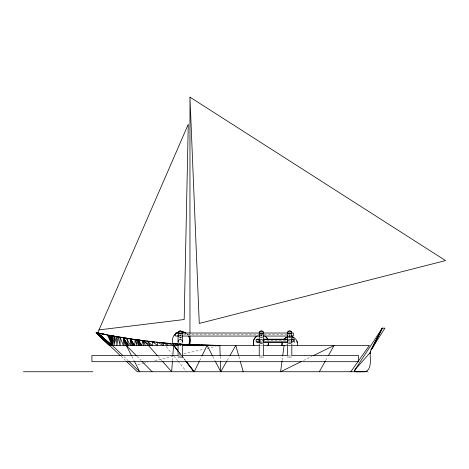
<?xml version="1.0" encoding="UTF-8"?>
<svg xmlns="http://www.w3.org/2000/svg" width="469" height="469" viewBox="0 0 469 469"><rect width="100%" height="100%" fill="white"/><g stroke="black" fill="none" stroke-linecap="round" stroke-linejoin="round"><path stroke-width="0.35" stroke-dasharray="2.35 1.76" d="M172.457 360.778L172.774 356.399M282.103 360.368L282.672 356.106M199.712 360.561L201.641 356.622M325.65 360.468L327.761 356.716M227.178 360.468L229.329 356.716M303.437 360.514L311.914 356.346M137.751 364.577L142.717 363.422M143.426 363.252L147.682 362.261M154.782 360.608L172.522 356.475M178.888 354.992L183.121 354.007M183.83 353.843L204.308 349.071M207.134 348.408L215.605 346.439M183.619 334.538L259.797 334.538M260.524 334.538L263.443 334.538M264.17 334.538L288.236 334.538M288.968 334.538L290.428 334.538M179.222 336.05L181.421 336.05M260.524 336.05L262.71 336.05M288.236 336.05L290.428 336.05M257.821 340.734L262.2 340.734M262.71 340.734L286.999 340.734M287.509 340.734L290.428 340.734M260.524 341.907L262.71 341.907M288.236 341.907L290.428 341.907M260.33 342.282L262.523 342.282M288.523 342.282L290.716 342.282M178.859 345.448L181.902 345.448M259.967 345.448L262.968 345.448M288.371 345.448L290.633 345.448M288.242 345.618L291.056 345.618M179.058 355.49L181.99 355.49M260.348 355.49L262.546 355.49M288.177 355.49L291.108 355.49M179.498 344.099L181.99 344.346M179.609 344.41L181.644 344.539M179.164 343.994L181.995 344.182M181.644 344.498L179.609 344.234L181.661 344.393M179.586 344.211L182.318 344.586M179.498 344.733L180.776 345.448L180.776 344.176M121.125 356.358L125.522 360.532M123.892 356.569L128.113 360.614M136.93 356.27L140.981 360.397M158.076 356.399L161.957 360.778M166.173 346.573L171.654 353.327M173.94 356.141L177.563 360.597M178.015 361.153L186.152 371.178M179.187 352.307L185.384 360.303M178.882 352.307L181.544 355.736M181.99 356.305L185.091 360.303M179.117 352.307L181.732 355.736M182.171 356.305L185.226 360.303M212.762 356.346L215.089 360.837M131.865 356.346L134.157 360.837M238.903 356.516L240.081 360.667M220.213 356.399L220.366 360.778M260.518 340.605L260.518 343.085M189.963 333.981L189.963 335.446M180.272 333.307L180.272 341.672M181.368 343.437A2.193 2.193 0 0 1 179.176 343.437M181.368 337.053A2.193 2.157 0 0 1 179.176 337.053M181.368 335.194A2.193 2.181 0 0 1 179.176 335.194M181.368 334.989A2.193 2.193 0 0 1 179.176 334.989M181.82 337.018A2.193 2.111 0 0 1 178.724 337.018M181.368 343.513A2.193 2.122 0 0 1 179.176 343.513M262.523 343.437A2.193 2.193 0 0 1 260.33 343.437M261.995 335.206A2.193 2.193 0 0 1 260.33 334.989M262.523 337.352A2.193 2.111 0 0 1 260.33 337.352M261.995 335.411A2.193 2.181 0 0 1 260.33 335.194M262.523 343.513A2.193 2.122 0 0 1 260.33 343.513M262.523 337.053A2.193 2.157 0 0 1 260.33 337.053M290.188 335.411A2.193 2.181 0 0 1 289.051 335.411M290.188 335.206A2.193 2.193 0 0 1 289.051 335.206M290.716 337.352A2.193 2.111 0 0 1 288.523 337.352M290.716 343.437A2.193 2.193 0 0 1 288.523 343.437M290.716 343.513A2.193 2.122 0 0 1 288.523 343.513M290.716 337.053A2.193 2.157 0 0 1 288.523 337.053M262.177 335.089A7.604 7.598 0 0 0 260.94 334.983L260.852 334.983A7.604 7.598 0 0 1 262.089 335.089M288.259 336.724A7.826 7.815 59.3 0 1 291.026 336.625M288.529 336.795A7.826 7.815 59.3 0 1 290.745 336.795M186.873 333.992A8.671 8.641 -90 0 1 187.864 335.059M187.342 333.992A8.671 8.641 -90 0 1 188.333 335.059M259.31 357.009L263.619 357.038L259.31 357.009M287.503 357.009L291.812 357.038L287.503 357.009"/><path stroke-width="0.7" d="M96.221 332.685L109.588 345.448L178.22 345.448L178.22 344.023C154.061 342.347 130.001 339.234 106.211 334.69L97.722 332.99L112.284 345.448L112.548 335.851L113.609 336.115L113.299 335.986L112.284 345.448L122.837 355.561M362.824 371.735C372.38 372.345 370.141 359.084 370.129 353.597L370.147 353.057M172.404 361.511L171.666 371.735L162.444 361.329M172.827 355.672L173.565 345.448L178.443 351.732M282.01 361.077L280.603 371.735L301.479 361.476M282.766 355.396L284.079 345.448M370.979 350.026L384.914 328.165L382.223 328.165L370.979 350.026L370.199 352.524L354.998 369.713L354.711 370.533L354.957 371.342L355.842 371.847L364.829 371.683M146.51 341.215L142.934 340.535L141.632 345.448L138.689 339.984L142.558 340.711M120.211 355.508L96.11 332.662L107.407 334.913L112.284 345.448L114.846 336.273L120.093 337.311M116.353 336.648L118.041 336.947M372.509 348.08L382.223 328.165L354.998 369.713L354.793 370.815L355.443 371.735M199.389 361.218L194.236 371.735L186.269 361.447M201.963 355.965L207.116 345.448L195.057 345.125M372.151 348.408L382.223 328.165L371.231 349.587M371.817 348.772L382.223 328.165L371.512 349.165M172.844 343.965L173.032 343.619A8.671 8.641 -90 0 1 175.564 333.723M319.319 371.735L325.298 361.095M328.464 355.461L334.098 345.448L313.222 355.707M215.423 361.476L220.735 371.735L226.82 361.095M230.044 355.461L235.772 345.448L238.709 355.824M350.83 371.735L369.39 345.448L291.231 345.448M217.727 345.94L219.844 345.448L220.19 355.672M98.982 329.906L184.176 319.524L188.274 124.291L97.652 332.972L111.176 345.448L97.241 332.89L110.848 345.448L97.048 332.849L96.092 332.662L106.457 334.737M108.521 335.13L112.284 345.448L112.238 335.851L108.849 335.177M106 334.649L104.681 334.379M207.896 345.342L212.697 345.448L211.419 345.372M215.16 345.407L216.174 345.377L212.697 345.307M178.49 336.05L175.558 336.05L175.558 333.025L293.342 333.025L293.342 336.05L291.155 336.05M182.154 336.05L259.797 336.05M263.443 336.05L287.509 336.05M259.281 339.193L257.094 339.193L257.094 339.861M263.66 339.193L287.726 339.193M291.372 339.193L294.292 339.193L294.292 342.282M259.797 339.568L256.15 339.568L256.15 341.907L259.797 341.907M263.443 339.568L287.509 339.568M291.155 339.568L293.342 339.568L293.342 341.907L291.155 341.907M263.443 341.907L287.509 341.907M259.685 342.282L257.094 342.282L257.094 341.614M263.244 342.282L287.802 342.282M173.501 343.619L173.032 343.619L173.876 345.448L178.243 351.164M182.083 344.252L189.077 344.645A8.671 8.641 -90 0 0 189.13 336.273M182.083 345.448L259.709 345.448M263.056 345.448L287.819 345.448M178.326 355.49L91.906 355.49L91.906 361.693L358.48 361.693L358.48 355.49L291.841 355.49M181.99 355.49L259.615 355.49M263.279 355.49L287.444 355.49M178.079 357.038L182.464 357.038M23.45 371.735L92.768 371.735M367.931 371.735L137.341 371.735L126.583 361.54M105.683 334.567L106.053 334.661M182.236 344.228L188.608 344.645L192.923 345.448L192.923 344.832L216.502 345.419M217.839 345.43L219.844 345.448L188.608 344.645A8.671 8.641 -90 0 0 188.661 336.273M188.731 344.891L189.963 344.95L189.963 336.173M178.695 343.994L173.032 343.619L177.581 345.448L177.581 343.97L178.22 345.448M182.083 344.598L184.692 345.448L184.692 344.41L188.608 345.448L188.608 344.645L192.906 344.967M166.079 343.402L169.989 343.543M192.923 344.832L196.951 345.448L196.951 345.002L200.04 345.272M188.96 344.785L191.094 344.973M156.628 342.487L157.977 342.622M161.354 342.968L162.702 343.109M196.951 345.002L201.16 345.448L201.16 345.084L209.233 345.243M147.94 341.491L149.271 341.649M151.933 341.971L153.263 342.13M188.608 344.645L191.17 344.955M137.106 340.054L138.449 340.236M140.383 340.506L142.142 340.752L138.689 339.984L138.689 345.448L136.884 339.749L142.142 340.752M129.057 338.823L118.721 337.064M130.4 339.034L132.41 339.351M133.747 339.562L139.123 340.289M160.111 342.657L157.502 342.241L157.502 345.448L152.337 341.661L152.337 345.448L147.178 341.086L150.549 341.649M161.418 342.862L162.725 343.074M158.651 342.692L157.502 342.241L163.376 345.448L163.376 342.798L168.107 343.572M155.145 342.118L152.337 341.661L153.926 342.212M156.546 342.352L157.947 342.581M151.903 341.872L153.252 342.1M103.28 334.104L102.471 333.94M100.636 333.57L100.993 333.647M102.265 333.899L102.037 333.852M104.012 334.25L104.54 334.356M113.299 335.986L114.846 336.273L113.932 345.448L116.394 336.554L116.898 345.448L118.041 336.824L120.093 345.448L120.093 337.164L126.624 338.237L130.4 345.448L130.4 338.794L135.09 339.773M129.766 338.899L126.624 338.237L128.565 345.448L123.359 337.703L123.359 345.448L120.093 337.164M137.464 339.884L139.211 340.289M112.091 335.769L112.548 335.851M108.761 335.177L112.284 345.448L111.64 335.734M143.749 345.448L142.934 340.535L144.499 341.074M163.376 342.798L167.849 345.448L167.849 343.22L173.876 345.448L178.302 351.164M189.963 97.153L445.55 260.588L199.272 323.428L189.963 97.153L189.963 333.254M145.413 345.448L142.934 340.535L150.356 345.448L147.178 341.086M97.98 333.037L111.903 345.448L97.652 332.972L111.528 345.448M142.934 340.535L148.374 345.448L157.59 355.854M97.048 332.849L110.543 345.448L96.678 332.779L110.051 345.448L96.514 332.744L109.629 345.448L96.356 332.714L109.588 345.448M109.863 345.448L96.514 332.744L109.723 345.448M128.641 361.118L139.727 371.735L134.486 361.476M127.756 345.448L123.359 337.703L126.296 345.448L136.426 355.754M141.996 361.423L152.126 371.735M185.976 361.447L193.961 371.735L186.099 361.447M131.936 345.448L130.4 338.794L134.703 345.448L135.09 339.486L136.884 345.448L136.884 339.749M133.067 345.448L130.4 338.794L134.163 345.448M207.116 345.448L212.434 355.707M126.296 345.448L131.537 355.707M130.4 338.794L133.63 345.448M127.023 345.448L123.359 337.703L125.117 345.448M140.571 345.448L138.689 339.984L139.516 345.448M240.275 361.359L243.212 371.735M111.13 335.593L112.284 345.448L109.412 335.3M110.109 335.405L112.284 345.448M220.389 361.511L220.735 371.735M291.812 335.523L291.812 341.672M291.812 343.683L291.812 344.838M291.812 346.204L291.812 355.097M287.427 335.523L287.427 341.672M287.427 343.683L287.427 344.838M287.427 346.204L287.427 355.097M263.619 335.523L263.619 341.672M263.619 343.683L263.619 344.838M263.619 346.204L263.619 355.097M259.234 335.523L259.234 341.672M259.234 343.683L259.234 344.838M259.234 346.204L259.234 355.097M182.464 335.523L182.464 341.672M182.464 346.204L182.464 355.097M178.079 335.523L178.079 341.672M178.079 346.204L178.079 349.446M178.079 351.263L178.079 355.097M282.432 342.141A7.826 7.815 59.3 0 0 282.186 345.448L281.904 345.618A7.826 7.815 59.3 0 1 282.15 342.306M284.026 339.234A7.826 7.815 59.3 0 1 287.72 336.859M292.117 336.859A7.826 7.815 59.3 0 1 297.668 345.448M268.532 343.044A7.604 7.598 0 0 1 267.987 345.448M253.899 345.448A7.604 7.598 0 0 1 257.37 335.874M264.516 335.874A7.604 7.598 0 0 1 267.852 339.421M181.632 331.759A8.671 8.641 -90 0 1 185.724 333.113M176.139 333.289A8.671 8.641 -90 0 1 178.753 332.058M268.444 343.044A7.604 7.598 0 0 1 267.899 345.448M253.811 345.448A7.604 7.598 0 0 1 256.244 336.549M265.466 336.549A7.604 7.598 0 0 1 267.764 339.421M178.079 333.307A2.193 2.181 0 0 1 180.272 331.12A2.193 2.181 0 0 1 182.464 333.307M178.079 333.09A2.193 2.193 0 0 1 180.272 330.897A2.193 2.193 0 0 1 182.464 333.09M178.372 336.578A2.193 2.111 0 0 1 178.865 333.905A2.193 2.111 0 0 1 181.679 333.905A2.193 2.111 0 0 1 182.171 336.578M178.372 342.733A2.193 2.122 0 0 1 178.865 340.048A2.193 2.122 0 0 1 181.685 340.048A2.193 2.122 0 0 1 182.171 342.733M259.234 333.09A2.193 2.193 0 0 1 261.426 330.897A2.193 2.193 0 0 1 263.619 333.09M259.527 336.578A2.193 2.111 0 0 1 260.019 333.905A2.193 2.111 0 0 1 262.839 333.905A2.193 2.111 0 0 1 263.326 336.578M259.234 333.307A2.193 2.181 0 0 1 261.426 331.12A2.193 2.181 0 0 1 263.619 333.307M259.527 342.733A2.193 2.122 0 0 1 260.019 340.048A2.193 2.122 0 0 1 262.839 340.048A2.193 2.122 0 0 1 263.326 342.733M287.427 333.09A2.193 2.193 0 0 1 289.619 330.897A2.193 2.193 0 0 1 291.812 333.09M287.427 333.307A2.193 2.181 0 0 1 289.619 331.12A2.193 2.181 0 0 1 291.812 333.307M287.72 336.578A2.193 2.111 0 0 1 288.206 333.905A2.193 2.111 0 0 1 291.026 333.905A2.193 2.111 0 0 1 291.519 336.578M287.72 342.733A2.193 2.122 0 0 1 288.206 340.048A2.193 2.122 0 0 1 291.026 340.048A2.193 2.122 0 0 1 291.519 342.733M370.129 353.597A7.967 7.967 0 0 1 370.41 351.486M283.745 339.398A7.826 7.815 59.3 0 1 287.438 337.029M291.835 337.029A7.826 7.815 59.3 0 1 293.852 337.95M296.742 341.268A7.826 7.815 59.3 0 1 297.276 342.851M182.101 331.759A8.671 8.641 -90 0 1 186.193 333.113M174.538 335.317A8.671 8.641 -90 0 1 175.488 334.215M176.608 333.289A8.671 8.641 -90 0 1 179.222 332.058"/></g></svg>
